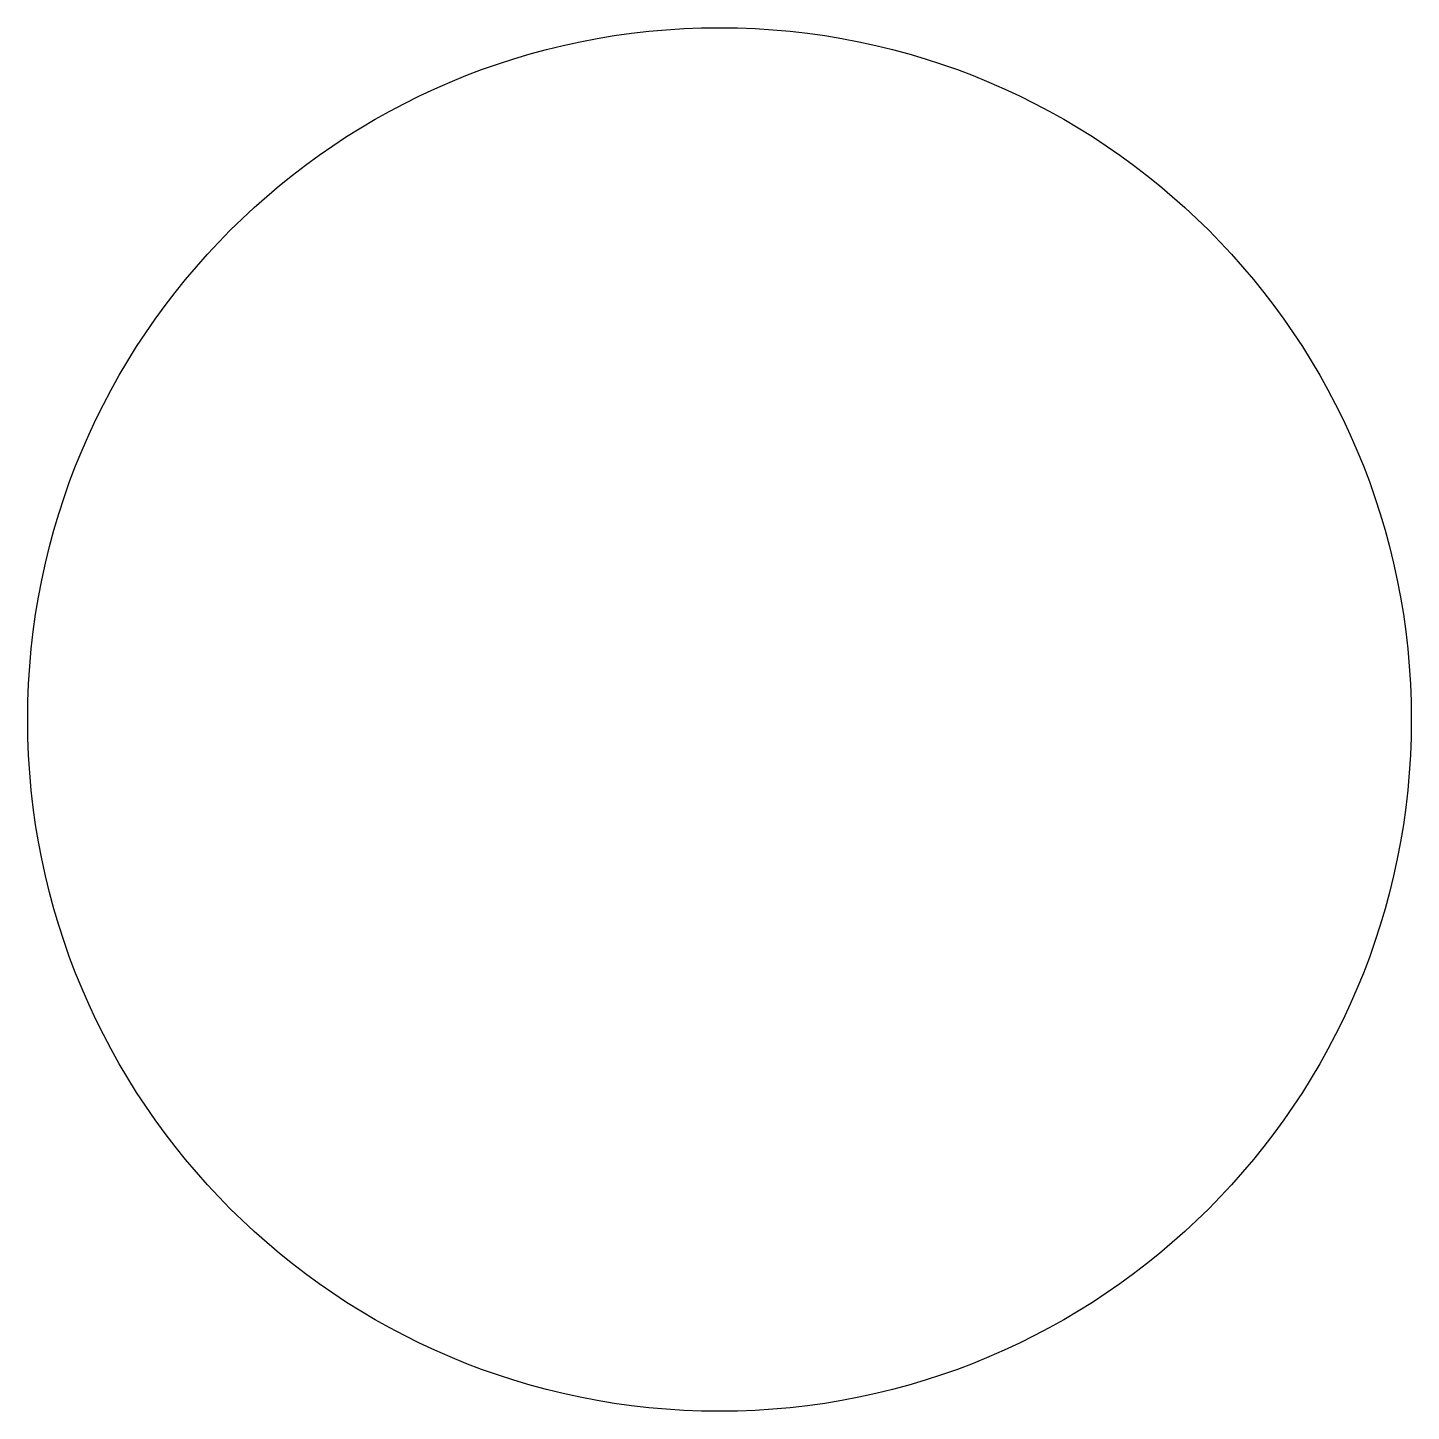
# Paper-space layout 'Layout1' of a CAD drawing. Header units: millimetres. Extents: x 9.9 to 10.1, y 9.9 to 10.1.
import ezdxf

# ---------------------------------------------------------------- set-up
doc = ezdxf.new("R2010")
doc.units = ezdxf.units.MM

psp = doc.layouts.get("Layout1")

# ---------------------------------------------------------------- linework, layer by layer
psp.add_circle((10, 10), 0.1)

doc.saveas('drawing.dxf')
